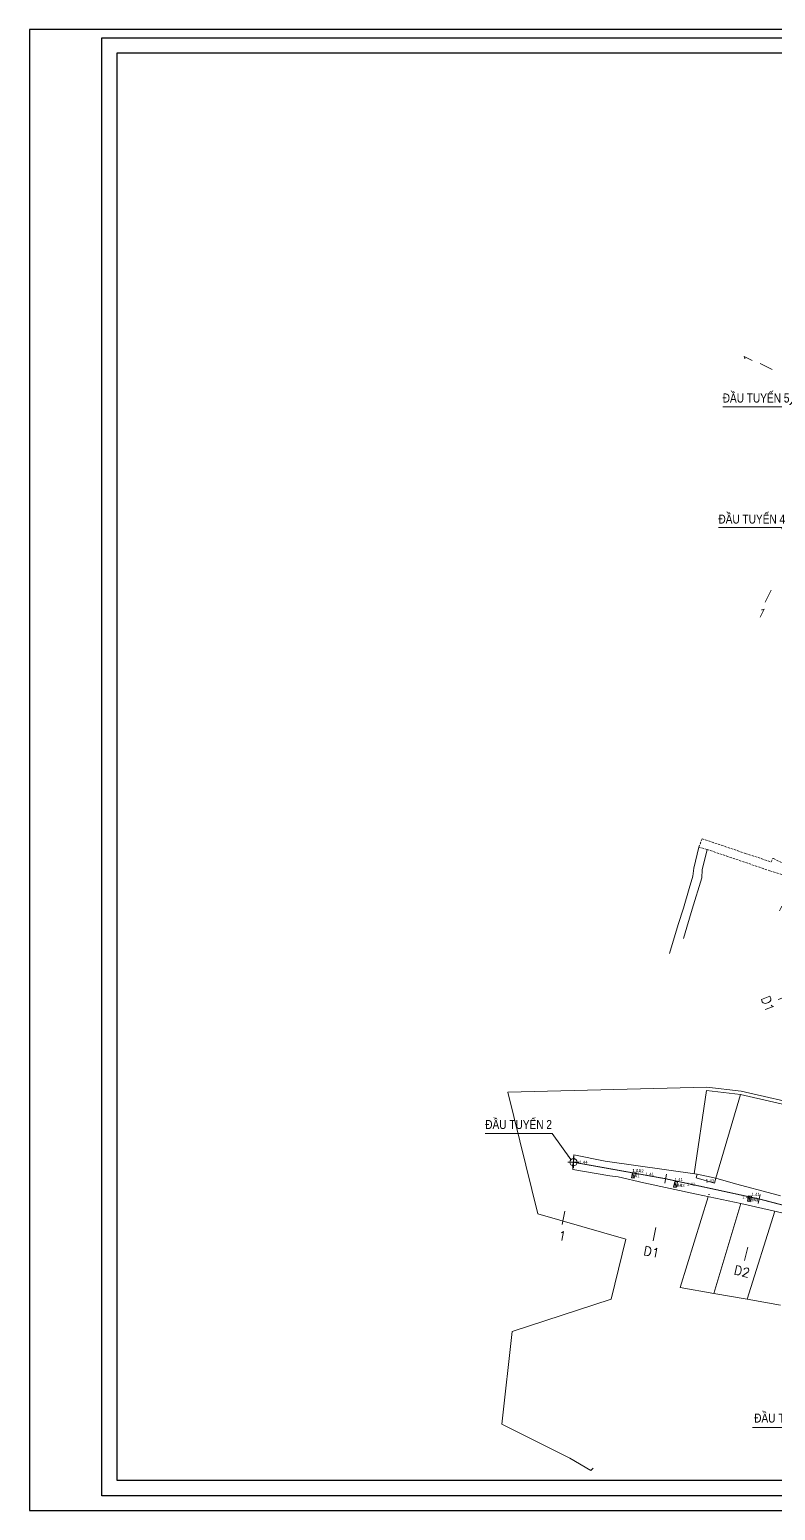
# Model space of a CAD drawing. Header units: metres. Extents: x 598023 to 599449, y 2304619 to 2304947.
# Drawn here: x 598022.9 to 598188.1, y 2304619.1 to 2304947.1 of the extents above; entities that cross this region are included whole.
import ezdxf

# ---------------------------------------------------------------- set-up
doc = ezdxf.new("R2010")
doc.units = ezdxf.units.M
doc.header["$MEASUREMENT"] = 0
doc.header["$PDMODE"] = 2
doc.header["$PDSIZE"] = 0.1
doc.linetypes.add('CENTERX2', pattern=[4, 2.5, -0.5, 0.5, -0.5])
doc.linetypes.add('HIDDEN', pattern=[0.375, 0.25, -0.125])
for name, color, linetype in [('duong', 3, 'Continuous'), ('ga', 5, 'Continuous'), ('KHUNGTEN', 5, 'Continuous'), ('pntelev', 2, 'Continuous'), ('thep', 2, 'Continuous'), ('TUYEN', 7, 'Continuous')]:
    doc.layers.add(name, color=color, linetype=linetype)
for name, color, linetype, lineweight in [('LC Dim', 8, 'Continuous', 18), ('LC Khac', 4, 'Continuous', 9), ('LC MANH DUT', 35, 'HIDDEN', 5), ('LC Net manh', 239, 'Continuous', 5), ('LC Net thay', 7, 'Continuous', 25), ('LC Text2', 7, 'Continuous', 25), ('Level 10', 7, 'Continuous', 0), ('Level 22', 7, 'Continuous', 0)]:
    doc.layers.add(name, color=color, linetype=linetype, lineweight=lineweight)
doc.styles.add('T2', font='', dxfattribs={"width": 0.8})
doc.styles.add('TENCOC', font='Vnromanc.shx')
doc.styles.get('T2').set_extended_font_data('.VnArialH')
doc.dimstyles.get("Standard").update_dxf_attribs({"dimtxt": 0.18, "dimasz": 0.18, "dimexe": 0.18, "dimexo": 0.0625, "dimgap": 0.09, "dimtad": 0, "dimtih": 1, "dimtoh": 1, "dimdec": 4, "dimzin": 0, "dimdsep": 46, "dimtxsty": 'Standard', "dimcen": 0.09, "dimadec": 0, "dimazin": 0, "dimtfac": 1, "dimtdec": 4, "dimtofl": 0, "dimtmove": 0, "dimatfit": 3, "dimfxl": 1, "dimtolj": 1, "dimtzin": 0, "dimarcsym": 0})

# ---------------------------------------------------------------- blocks, each defined once
blk = doc.blocks.new('a2')
at = {"layer": 'Defpoints', "flags": 128}
blk.add_lwpolyline([(297, 102.51), (0, 102.51), (0, -102.51), (297, -102.51)], close=True, dxfattribs=at)
at = {"layer": 'KHUNGTEN'}
blk.add_lwpolyline([(295.89, -100.5), (10, -100.5), (10, 101.39), (295.89, 101.39)], close=True, dxfattribs=at)
at = {"layer": 'thep'}
blk.add_lwpolyline([(293.77, -98.38), (12.11, -98.38), (12.11, 99.28), (293.77, 99.28)], close=True, dxfattribs=at)
blk = doc.blocks.new('bu lon')
at = {"layer": 'LC Khac', "color": 9}
for p, q in [((0.79, 0), (-0.79, 0)), ((0, -0.79), (0, 0.79))]:
    blk.add_line(p, q, dxfattribs=at)
at = {"layer": 'LC Khac', "color": 7}
blk.add_circle((0, 0), 0.5, dxfattribs=at)
blk = doc.blocks.new('MM')
at = {"layer": 'LC Khac', "xscale": 2.289702860291335, "yscale": 2.289702860291335, "zscale": 2.289702860291335}
blk.add_blockref('bu lon', (0, 0), dxfattribs=at)
blk = doc.blocks.new('COCTRENTUYEN')
at = {"layer": 'LC Net thay', "lineweight": 0, "flags": 128}
blk.add_lwpolyline([(88.28, 223.51), (86.58, 222.46)], dxfattribs=at)
at = {"layer": 'TUYEN', "color": 1, "lineweight": 0}
for p, q in [((70.06, 275.52), (67.24, 276.53)), ((64.21, 259.12), (61.34, 259.98)), ((62.51, 252.03), (59.54, 252.46)), ((62.51, 242.58), (59.61, 241.81)), ((71, 228.28), (68.47, 226.67)), ((78.14, 217.07), (75.6, 215.46)), ((64.16, 207.24), (65.19, 205.53)), ((56.77, 200.52), (58.38, 199.33)), ((69.88, 201.01), (71.44, 198.45)), ((62.96, 196.26), (65.37, 194.47)), ((52.46, 191.52), (54.4, 191.02)), ((63.42, 188.78), (66.32, 188.02))]:
    blk.add_line(p, q, dxfattribs=at)
at = {"layer": 'TUYEN', "color": 2, "lineweight": 0}
for p, q in [((81.36, 271.48), (79.48, 272.15)), ((75.7, 255.67), (73.79, 256.24)), ((150.94, 257.83), (151.86, 256.05)), ((74.39, 250.3), (72.41, 250.59)), ((140.17, 252.24), (141.09, 250.46)), ((129.98, 247.03), (130.96, 245.28)), ((74.11, 245.65), (72.18, 245.14)), ((-3.3, 237.2), (-2.68, 235.3)), ((117.22, 239.35), (118.25, 237.63)), ((161.07, 238.3), (162.45, 235.64)), ((81.13, 234.72), (79.44, 233.65)), ((154.89, 235.09), (156.28, 232.43)), ((9.92, 230.64), (8.89, 228.93)), ((104.48, 231.68), (105.52, 229.97)), ((150.3, 232.71), (151.68, 230.05)), ((12.67, 228.76), (11.7, 227.01)), ((140.67, 227.8), (142.13, 225.18)), ((-9.71, 224.86), (-7.92, 223.97)), ((24.76, 223.52), (23.97, 221.68)), ((88.26, 223.51), (86.57, 222.44)), ((91.52, 223.82), (92.56, 222.11)), ((30.43, 221.14), (29.54, 219.34)), ((128.57, 220.5), (130.11, 217.93)), ((85.96, 216.84), (87.56, 218.04)), ((77.84, 215.53), (78.88, 213.82)), ((44.89, 212.85), (43.97, 211.07)), ((46.6, 212.06), (45.9, 210.19)), ((49.76, 211.14), (48.91, 209.33)), ((115.83, 212.83), (117.38, 210.26)), ((94.13, 205.84), (95.75, 207.01)), ((58.36, 205.35), (57.24, 203.69)), ((63.59, 203.12), (65.21, 204.29)), ((102.92, 205.01), (104.48, 202.44)), ((89.24, 196.72), (90.8, 194.15)), ((102.37, 194.05), (103.88, 195.36)), ((71.96, 191.51), (73.58, 192.68)), ((-11.22, 190.04), (-12.12, 188.25)), ((23.51, 189.58), (24.53, 186.76)), ((110.07, 186.85), (111.44, 188.31)), ((6.56, 181.08), (5.66, 179.29)), ((80.33, 179.89), (81.95, 181.06)), ((117.65, 179.78), (119.12, 181.13)), ((-16.62, 179.32), (-17.97, 176.64)), ((26.95, 180.09), (27.63, 178.21)), ((48.01, 174.34), (49.95, 173.84)), ((120.74, 175.86), (122.31, 177.1)), ((23.54, 172.17), (24.23, 170.29)), ((45.46, 171.04), (44.55, 169.25)), ((1.16, 170.36), (-0.19, 167.68)), ((69.31, 168.82), (72.22, 168.07)), ((27.65, 160.89), (28.68, 158.07)), ((40.02, 160.34), (38.66, 157.66)), ((43.55, 157.11), (45.51, 156.7)), ((65.07, 152.54), (68.01, 151.92)), ((40.95, 141.5), (42.89, 141.04)), ((62.35, 136.39), (65.26, 135.69)), ((35.88, 125.35), (37.79, 124.75)), ((56.87, 118.77), (59.74, 117.87)), ((6.75, 108.64), (4.92, 109.46)), ((30.49, 108.17), (32.4, 107.58)), ((3.34, 101), (1.52, 101.82)), ((51.49, 101.59), (54.35, 100.69)), ((-0.04, 94.11), (-1.92, 93.43)), ((25.4, 91.95), (27.32, 91.36)), ((10.55, 89.35), (9.68, 87.54)), ((46.44, 85.51), (49.31, 84.63)), ((21.64, 84.02), (20.77, 82.22)), ((19.73, 72.9), (21.64, 72.33)), ((40.81, 66.62), (43.69, 65.76)), ((-60.26, 53.55), (-60.61, 51.58)), ((14.01, 53.74), (15.93, 53.17)), ((-39.83, 49.89), (-40.21, 47.92)), ((35.1, 47.45), (37.97, 46.6)), ((-19.05, 45.39), (-19.51, 43.44)), ((-3.37, 41.31), (-3.83, 39.37)), ((8.33, 38.84), (7.92, 36.89)), ((8.37, 34.81), (10.3, 34.26)), ((29.54, 28.8), (32.42, 27.98)), ((4.37, 20.01), (6.3, 19.49)), ((25.61, 14.27), (28.51, 13.49)), ((0.37, 5.22), (2.31, 4.7)), ((-0.97, 0.26), (0.97, -0.26)), ((21.61, -0.52), (24.51, -1.3)), ((20.27, -5.48), (23.17, -6.26))]:
    blk.add_line(p, q, dxfattribs=at)
at = {"layer": 'TUYEN', "color": 5, "lineweight": 0}
for p, q in [((-7.65, 250.49), (-6.71, 247.64)), ((18.04, 244.18), (16.5, 241.61)), ((36.07, 232.54), (34.74, 229.86)), ((-19.1, 229.48), (-16.41, 228.15)), ((49.61, 220.17), (48.56, 217.36)), ((7.29, 219.08), (5.84, 216.46)), ((63.83, 213.44), (62.15, 210.96)), ((19.26, 210.64), (18.08, 207.89)), ((38.49, 200.39), (37.12, 197.72)), ((43.82, 198.46), (42.55, 195.74))]:
    blk.add_line(p, q, dxfattribs=at)
at = {"layer": 'TUYEN', "color": 3, "lineweight": 0}
for p, q in [((95.59, 224), (98, 225.78)), ((103.87, 212.85), (106.3, 214.6)), ((111.43, 201.91), (113.7, 203.88)), ((118.26, 195.62), (120.31, 197.81)), ((126.48, 187.9), (128.69, 189.94)), ((130.16, 183.29), (132.52, 185.15)), ((-5.13, 113.94), (-7.87, 115.16)), ((-8.53, 106.3), (-11.27, 107.52)), ((-12.24, 89.63), (-15.06, 88.6)), ((4.92, 77.63), (3.62, 74.92)), ((16.01, 72.3), (14.72, 69.6))]:
    blk.add_line(p, q, dxfattribs=at)
at = {"layer": 'TUYEN', "color": 6, "lineweight": 0}
for p, q in [((73.33, 210.14), (75.76, 211.89)), ((81.7, 198.52), (84.13, 200.27)), ((90.07, 186.9), (92.5, 188.66))]:
    blk.add_line(p, q, dxfattribs=at)
at = {"layer": 'TUYEN', "color": 4, "lineweight": 0}
for p, q in [((-62.37, 41.74), (-62.9, 38.78)), ((-42.15, 38.11), (-42.74, 35.17)), ((-21.83, 33.72), (-22.52, 30.8)), ((-6.12, 29.63), (-6.81, 26.71)), ((5.86, 27.1), (5.24, 24.17))]:
    blk.add_line(p, q, dxfattribs=at)
at = {"layer": 'TUYEN', "color": 1, "linetype": 'CENTERX2', "lineweight": 40, "const_width": 0.2}
for points in [[(80.42, 271.82), (74.74, 255.95), (73.4, 250.44), (73.15, 245.39), (87.42, 222.98), (73.15, 245.39), (87.42, 222.98)], [(-8.81, 224.42), (-2.99, 236.25), (9.41, 229.79), (12.18, 227.89), (24.36, 222.6), (29.99, 220.24), (44.43, 211.96), (46.25, 211.12), (49.33, 210.23), (57.8, 204.52)], [(121.53, 176.48), (118.39, 180.46), (103.13, 194.7), (94.94, 206.42), (86.76, 217.44)], [(81.14, 180.47), (64.4, 203.71)], [(-11.67, 189.14), (23.89, 171.23), (27.29, 179.15), (45.01, 170.14)], [(5.83, 109.05), (-0.98, 93.77), (21.21, 83.12)], [(-60.43, 52.56), (-40.02, 48.9), (-19.28, 44.42), (-3.6, 40.34), (8.13, 37.86)]]:
    blk.add_lwpolyline(points, dxfattribs=at)
blk.add_lwpolyline([(0, 0), (9.33, 34.54), (26.36, 91.65), (41.92, 141.27), (44.53, 156.91), (53.43, 191.27, -0.195591), (64.67, 206.38), (105, 230.82), (130.47, 246.16), (140.63, 251.35), (151.4, 256.94)], format="xyb", dxfattribs=at)
at = {"layer": 'TUYEN', "color": 2, "lineweight": 0, "flags": 128}
blk.add_lwpolyline([(144.76, 254.62), (145.68, 252.85)], dxfattribs=at)
at = {"layer": 'TUYEN', "color": 1, "lineweight": 0}
blk.add_lwpolyline([(53.43, 191.27), (55.98, 201.11), (64.67, 206.38)], dxfattribs=at)
blk.add_lwpolyline([(54.92, 200.66), (56.11, 202.26), (56.67, 200.6)], close=True, dxfattribs=at)
at = {"layer": 'LC MANH DUT', "xscale": 0.6987324145411622, "yscale": 0.6987324145411622, "zscale": 0.6987324145411622, "rotation": 359.999216292062}
for p in [(80.42, 271.82, 0), (151.4, 256.94, 0), (-8.81, 224.42), (87.42, 222.98, 0), (86.76, 217.44, 0), (57.8, 204.52), (64.4, 203.71, 0), (-11.67, 189.14), (81.14, 180.47, 0), (121.53, 176.48, 0), (45.01, 170.14), (5.83, 109.05), (21.21, 83.12), (-60.43, 52.56), (8.13, 37.86), (0, 0)]:
    blk.add_blockref('MM', p, dxfattribs=at)
at = {"layer": 'LC Text2', "style": 'T2', "width": 0.8}
for s, rotation, p in [('®Çu tuyÕn 8', 0.0008, (82.43, 277.58)), ('cuèi tuyÕn 1', 0.0008, (156.05, 264.03, 0)), ('cuèi tuyÕn 8', 0.0008, (89.86, 233.45, 0)), ('®Çu tuyÕn 5', 0.0008, (-27.37, 220.85, 0)), ('cuèi tuyÕn 5', 0.0008, (61.23, 217.51, 0)), ('cuèi tuyÕn 7', 0.0008, (92.88, 218.77, 0)), ('cuèi tuyÕn 6', 0.0008, (70.98, 204.53, 0)), ('®Çu tuyÕn 4', 0.0008, (-28.32, 194.04, 0)), ('®Çu tuyÕn 6', 0.0008, (85.37, 174.76)), ('®Çu tuyÕn 7', 0.0008, (125.24, 171.3, 0)), ('cuèi tuyÕn 4', 0.0008, (54.06, 164.5, 0)), ('®Çu tuyÕn 3', 359.9992, (-13.01, 122.26, 0)), ('cuèi tuyÕn 3', 0.0008, (30.62, 78.19, 0)), ('®Çu tuyÕn 2', 0.0008, (-79.97, 59.92, 0)), ('cuèi tuyÕn 2', 0.0008, (17.41, 35.37, 0)), ('®Çu tuyÕn 1', 0.0008, (-20.4, -5.11, 0))]:
    blk.add_text(s, height=2, rotation=rotation, dxfattribs=at).set_placement(p)
at = {"layer": 'TUYEN', "color": 1, "lineweight": 0, "style": 'TENCOC'}
for s, rotation, p in [('1', 250.3188, (64.09, 278.11)), ('D1', 253.2893, (58.46, 262.58)), ('D2', 261.7124, (56.33, 254.71)), ('D3', 284.8195, (55.78, 242.62)), ('2', 302.4739, (65.16, 225.35)), ('3', 302.4739, (72.29, 214.14)), ('TC1', 31.2177, (71.09, 194.14)), ('P1', 53.3514, (67.18, 191.05)), ('TD1', 75.485, (69.08, 184.7))]:
    blk.add_text(s, height=2, rotation=rotation, dxfattribs=at).set_placement(p)
at = {"layer": 'TUYEN', "color": 5, "lineweight": 0, "style": 'TENCOC'}
for s, rotation, p in [('D1', 18.1191, (-10.17, 252.85)), ('D2', 329.0354, (18.42, 248.23)), ('D5', 333.6958, (36.21, 236.82)), ('1', 63.7887, (-21.27, 229.33)), ('D7', 339.664, (48.81, 223.1)), ('D3', 331.0813, (2.61, 214.24)), ('2', 325.9693, (63.52, 214.54)), ('D4', 336.886, (15.04, 205.38)), ('D6', 332.8061, (33.95, 195.42)), ('D8', 334.9231, (39.47, 193.32))]:
    blk.add_text(s, height=2, rotation=rotation, dxfattribs=at).set_placement(p)
at = {"layer": 'TUYEN', "color": 2, "lineweight": 0, "style": 'TENCOC'}
for s, rotation, p in [('12', 27.4316, (162.8, 231.87)), ('12A', 27.4316, (156.62, 228.67)), ('D8', 27.4316, (151.82, 226.17)), ('D7', 29.0645, (142.37, 221.31)), ('11', 31.0494, (131.06, 214.41)), ('D6', 31.0494, (117.8, 206.43)), ('10', 31.2177, (105.07, 198.71)), ('D2', 19.9039, (20.82, 191.83)), ('9', 31.2177, (92.08, 190.84)), ('1', 333.2602, (-19.93, 173.71)), ('8', 75.485, (75.44, 166.55)), ('2', 333.2602, (-2.36, 164.86)), ('D1', 20.0061, (28.31, 154.21)), ('3', 333.0559, (36.48, 154.85)), ('D4', 78.0033, (71.08, 149.51)), ('D3', 76.554, (68.28, 133.25)), ('7', 72.5865, (62.88, 116.18)), ('6', 72.5865, (57.5, 99.05)), ('D2', 72.9937, (52.17, 82.02)), ('5', 73.401, (46.85, 64.12)), ('4', 73.401, (41.12, 44.91)), ('D1', 74.1382, (35.45, 25.83)), ('3', 74.8754, (31.71, 11.93)), ('2', 74.8754, (27.71, -2.86)), ('1', 74.8754, (26.49, -7.41))]:
    blk.add_text(s, height=2, rotation=rotation, dxfattribs=at).set_placement(p)
at = {"layer": 'TUYEN', "color": 3, "lineweight": 0, "style": 'TENCOC'}
for s, rotation, p in [('3', 126.5912, (100.71, 227.17)), ('D3', 125.7632, (109.51, 215.28)), ('D2', 130.9518, (116.83, 204.85)), ('2', 136.9685, (122.72, 199.66)), ('D1', 132.6225, (131.74, 191.05)), ('1', 128.2765, (135.07, 186.76)), ('1', 245.9737, (-10.89, 116.98)), ('2', 245.9737, (-14.2, 109.55)), ('D1', 290.1681, (-18.92, 88.96)), ('3', 334.3625, (1.51, 72.06)), ('4', 334.3625, (12.52, 66.77))]:
    blk.add_text(s, height=2, rotation=rotation, dxfattribs=at).set_placement(p)
at = {"layer": 'TUYEN', "color": 6, "lineweight": 0, "style": 'TENCOC'}
for s, p in [('3', (78.99, 213.4)), ('2', (87.36, 201.78)), ('1', (95.53, 190.43))]:
    blk.add_text(s, height=2, rotation=125.7706, dxfattribs=at).set_placement(p)
at = {"layer": 'TUYEN', "color": 4, "lineweight": 0, "style": 'TENCOC'}
for s, rotation, p in [('1', 349.8332, (-63.94, 35.42)), ('D1', 348.8133, (-45.05, 32.06)), ('D2', 346.6036, (-25.05, 27.8)), ('D3', 346.7523, (-9.33, 23.71)), ('2', 348.0908, (3.86, 20.88))]:
    blk.add_text(s, height=2, rotation=rotation, dxfattribs=at).set_placement(p)
at = {"layer": 'LC Dim', "lineweight": 0}
for points in [[(80.73, 272.56, 0), (82.98, 277.14, 0), (97.62, 277.14, 0)], [(151.92, 257.43, 0), (156.1, 263.18, 0), (172.06, 263.18, 0)], [(87.82, 223.66), (89.9, 232.7), (105.84, 232.7)], [(-9.42, 223.89), (-12.88, 219.92), (-27.35, 219.92)], [(57.56, 205.28), (61.27, 216.5), (75.98, 216.5)], [(87.56, 218.04), (92.93, 218.11), (107.6, 218.11)], [(65.19, 203.55), (71.02, 203.42), (86.08, 203.42)], [(-12.22, 189.72), (-14.36, 193.16), (-28.3, 193.16)], [(81.54, 179.78, 0), (85.42, 173.96, 0), (99.3, 173.96, 0)], [(121.41, 176.41), (125.29, 170.6), (140.09, 170.6)], [(45.44, 169.66), (54.1, 163.8), (69.21, 163.8)], [(5.83, 109.85), (2.03, 121.58), (-13.72, 121.58)], [(22.01, 83.12, 0), (30.67, 77.26, 0), (45.59, 77.26, 0)], [(-61, 53.14), (-65.18, 58.89), (-79.95, 58.89)], [(8.82, 37.46, 0), (17.16, 34.58, 0), (33.42, 34.58, 0)], [(-0.46, -0.65, 0), (-4.96, -6.24, 0), (-20.75, -6.24, 0)]]:
    blk.add_leader(points, dimstyle='Standard', override={"dimasz": 1, "dimgap": 0.09, "dimtad": 0, "dimdsep": 0, "dimtix": 1, "dimlwd": 0, "dimlwe": 0}, dxfattribs=at)

msp = doc.modelspace()

# ---------------------------------------------------------------- linework, layer by layer
at = {"layer": 'duong', "color": 4, "linetype": 'HIDDEN', "lineweight": 0, "ltscale": 2}
for p, q in [((598171.175, 2304766.015), (598171.885, 2304767.895)), ((598171.885, 2304767.895), (598181.455, 2304764.655)), ((598173.005, 2304765.515), (598186.935, 2304760.785)), ((598181.455, 2304764.655), (598187.225, 2304762.745)), ((598187.225, 2304762.745), (598187.595, 2304763.555)), ((598192.205, 2304761.315), (598187.595, 2304763.555)), ((598186.935, 2304760.785), (598193.125, 2304758.865))]:
    msp.add_line(p, q, dxfattribs=at)
at = {"layer": 'duong', "color": 4, "linetype": 'Continuous', "lineweight": 0}
for p, q in [((598143.51, 2304697.839), (598143.291, 2304694.629)), ((598150.399, 2304696.493), (598143.51, 2304697.839)), ((598143.291, 2304694.629), (598151.427, 2304693.219)), ((598170.822, 2304693.563), (598150.399, 2304696.493)), ((598170.585, 2304692.776), (598170.822, 2304693.563)), ((598170.822, 2304693.563), (598174.955, 2304692.668)), ((598151.427, 2304693.219), (598153.32, 2304692.961)), ((598153.32, 2304692.961), (598159.011, 2304691.628)), ((598159.011, 2304691.628), (598170.655, 2304689.132)), ((598174.657, 2304691.624), (598170.585, 2304692.776)), ((598174.955, 2304692.668), (598174.657, 2304691.624)), ((598179.275, 2304691.463), (598174.955, 2304692.668)), ((598187.618, 2304689.206), (598179.275, 2304691.463)), ((598170.655, 2304689.132), (598180.456, 2304687.121)), ((598180.456, 2304687.121), (598195.119, 2304683.793)), ((598189.28, 2304688.793), (598187.618, 2304689.206))]:
    msp.add_line(p, q, dxfattribs=at)
at = {"layer": 'duong', "color": 4, "linetype": 'HIDDEN', "lineweight": 0, "ltscale": 2, "flags": 128}
msp.add_lwpolyline([(598173.005, 2304765.515), (598171.175, 2304766.015)], dxfattribs=at)
at = {"layer": 'ga', "linetype": 'Continuous', "lineweight": 0}
for p, q in [((598156.242, 2304692.803), (598156.505, 2304693.956)), ((598156.505, 2304693.956), (598157.135, 2304693.843)), ((598156.872, 2304692.691), (598157.135, 2304693.843)), ((598165.595, 2304690.708), (598165.836, 2304691.938)), ((598166.188, 2304690.63), (598165.595, 2304690.708)), ((598166.188, 2304690.63), (598166.422, 2304691.823))]:
    msp.add_line(p, q, dxfattribs=at)
at = {"layer": 'ga', "linetype": 'Continuous', "lineweight": 0, "flags": 128}
for points in [[(598156.872, 2304692.691), (598156.505, 2304693.956)], [(598156.242, 2304692.803), (598156.872, 2304692.691)], [(598165.836, 2304691.938), (598166.422, 2304691.823)], [(598166.188, 2304690.63), (598165.836, 2304691.938)], [(598181.935, 2304687.626), (598182.209, 2304688.82)], [(598182.551, 2304687.485), (598181.935, 2304687.626)], [(598182.209, 2304688.82), (598182.824, 2304688.679)], [(598182.244, 2304688.812), (598182.551, 2304687.485)], [(598182.551, 2304687.485), (598182.824, 2304688.679)]]:
    msp.add_lwpolyline(points, dxfattribs=at)
at = {"layer": 'Level 10', "color": 8, "linetype": 'ByBlock', "lineweight": 13}
for p, q in [((598172.89, 2304712.12), (598170.119, 2304693.664)), ((598180.42, 2304711.22), (598172.89, 2304712.12)), ((598180.42, 2304711.22), (598174.955, 2304692.668)), ((598195.23, 2304707.82), (598180.42, 2304711.22)), ((598167.06, 2304668.45), (598173.277, 2304688.594)), ((598180.456, 2304687.121), (598174.52, 2304667.16)), ((598188.011, 2304685.406), (598181.88, 2304665.88)), ((598174.52, 2304667.16), (598167.06, 2304668.45)), ((598174.52, 2304667.16), (598181.88, 2304665.88)), ((598181.88, 2304665.88), (598189.24, 2304664.6))]:
    msp.add_line(p, q, dxfattribs=at)
at = {"layer": 'Level 10', "color": 1, "linetype": 'Continuous', "lineweight": 13, "flags": 128}
msp.add_lwpolyline([(598203.72, 2304735.47), (598220.02, 2304727.6), (598213.78, 2304707.75), (598217.67, 2304706.67), (598216.73, 2304703.18), (598202.9, 2304706.77), (598195.4, 2304708.55), (598180.55, 2304711.96), (598172.92, 2304712.87), (598128.89, 2304711.72), (598135.49, 2304684.82), (598155.04, 2304679.2), (598151.74, 2304665.88), (598129.84, 2304658.75), (598127.56, 2304638.18), (598142.61, 2304630.65), (598147.23, 2304627.92), (598147.75, 2304628.49)], dxfattribs=at)
at = {"layer": 'Level 10', "color": 8, "linetype": 'Continuous', "lineweight": 0}
msp.add_point((598173.43, 2304689.09), dxfattribs=at)
at = {"layer": 'Level 22', "color": 2, "linetype": 'Continuous', "lineweight": 0}
for p, q in [((598171.175, 2304766.015), (598170.035, 2304761.365)), ((598173.005, 2304765.515), (598171.915, 2304761.035)), ((598169.065, 2304756.845), (598169.845, 2304759.595)), ((598171.815, 2304759.215), (598169.715, 2304752.265)), ((598169.845, 2304759.595), (598170.035, 2304761.365)), ((598171.815, 2304759.215), (598171.915, 2304761.035)), ((598167.785, 2304752.515), (598169.065, 2304756.845)), ((598166.615, 2304748.865), (598167.785, 2304752.515)), ((598169.715, 2304752.265), (598168.525, 2304748.275)), ((598164.695, 2304742.455), (598166.615, 2304748.865)), ((598168.525, 2304748.275), (598167.745, 2304745.755))]:
    msp.add_line(p, q, dxfattribs=at)

# ---------------------------------------------------------------- block references
at = {"layer": 'LC Text2', "linetype": 'Continuous', "lineweight": 0}
msp.add_blockref('COCTRENTUYEN', (598203.833, 2304643.669), dxfattribs=at)
at = {"layer": 'pntelev', "linetype": 'Continuous', "lineweight": 0, "xscale": 1.6, "yscale": 1.6, "zscale": 1.6}
msp.add_blockref('a2', (598022.944, 2304783.116), dxfattribs=at)

# ---------------------------------------------------------------- texts
at = {"layer": 'LC Net manh', "color": 8}
for s, p in [('1.44', (598144.68, 2304695.868)), ('1.41', (598156.192, 2304692.901)), ('1.41', (598156.455, 2304694.053)), ('1.42', (598157.086, 2304693.941)), ('1.41', (598159.379, 2304693.236)), ('1.44', (598165.545, 2304690.806)), ('1.41', (598165.786, 2304692.035)), ('1.43', (598166.138, 2304690.727)), ('1.41', (598168.505, 2304691.026)), ('1.43', (598172.704, 2304691.763)), ('1.42', (598180.787, 2304688.135)), ('1.41', (598181.885, 2304687.724)), ('1.41', (598182.326, 2304687.775)), ('1.41', (598182.501, 2304687.583)), ('1.41', (598182.823, 2304688.75))]:
    msp.add_text(s, height=0.7, dxfattribs=at).set_placement(p)

doc.saveas('drawing.dxf')
